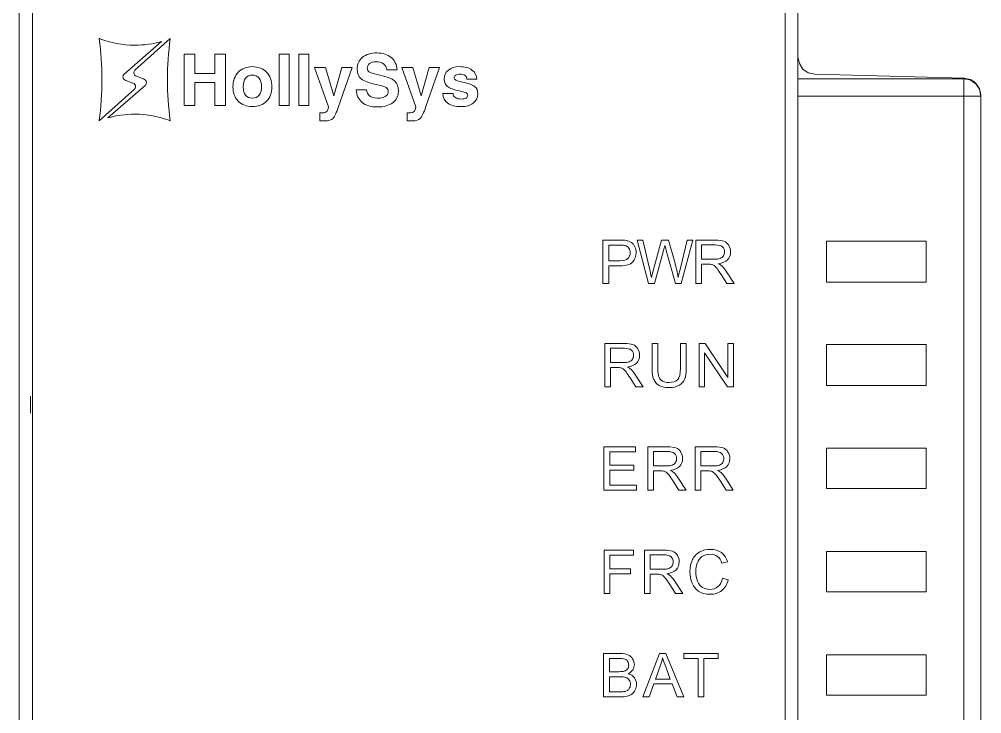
# Model space of a CAD drawing. Header units: millimetres. Extents: x 33157 to 59611, y -29750 to 1750.
# Drawn here: x 54110.95 to 54155.69, y 1630.91 to 1663.17 of the extents above; entities that cross this region are included whole.
import ezdxf

# ---------------------------------------------------------------- set-up
doc = ezdxf.new("R2010")
doc.units = ezdxf.units.MM
doc.layers.get('0').update_dxf_attribs({"lineweight": 18})

msp = doc.modelspace()

# ---------------------------------------------------------------- linework, layer by layer
at = {"lineweight": 9}
for p, q in [((54110.949, 1664.612), (54110.949, 1500.215)), ((54111.565, 1664.612), (54111.565, 1600.248)), ((54146.547, 1664.612), (54146.547, 1600.248)), ((54147.146, 1664.612), (54147.146, 1537.449)), ((54154.855, 1660.401), (54154.855, 1539.196)), ((54155.654, 1659.635), (54155.654, 1659.602)), ((54155.654, 1659.602), (54155.654, 1539.679)), ((54111.475, 1645.661), (54111.475, 1644.863))]:
    msp.add_line(p, q, dxfattribs=at)
for points in [[(54148.474, 1650.958), (54153.107, 1650.958), (54153.107, 1652.862), (54148.474, 1652.862)], [(54148.474, 1646.148), (54153.107, 1646.148), (54153.107, 1648.051), (54148.474, 1648.051)], [(54148.474, 1641.362), (54153.107, 1641.362), (54153.107, 1643.24), (54148.474, 1643.24)], [(54148.474, 1636.562), (54153.107, 1636.562), (54153.107, 1638.44), (54148.474, 1638.44)], [(54148.474, 1631.762), (54153.107, 1631.762), (54153.107, 1633.64), (54148.474, 1633.64)]]:
    msp.add_lwpolyline(points, close=True, dxfattribs=at)
for points, knots in [([(54116.237, 1660.205), (54116.237, 1660.205), (54116.237, 1660.205), (54116.237, 1660.205), (54116.237, 1660.205), (54115.908, 1660.326), (54115.908, 1660.326), (54115.83, 1660.342), (54115.771, 1660.411), (54115.771, 1660.494), (54115.771, 1660.545), (54115.794, 1660.591), (54115.83, 1660.623), (54115.83, 1660.623), (54115.83, 1660.624), (54115.83, 1660.624), (54115.83, 1660.624), (54117.558, 1662.135), (54117.558, 1662.135), (54117.163, 1662.022), (54116.747, 1661.961), (54116.316, 1661.961), (54115.743, 1661.961), (54115.195, 1662.068), (54114.69, 1662.264), (54114.682, 1662.267), (54114.673, 1662.269), (54114.665, 1662.272), (54114.665, 1662.272), (54114.665, 1662.261), (54114.665, 1662.261), (54114.749, 1661.64), (54114.793, 1661.006), (54114.793, 1660.361), (54114.793, 1659.717), (54114.749, 1659.083), (54114.665, 1658.461), (54114.665, 1658.461), (54114.665, 1658.448), (54114.665, 1658.448), (54114.665, 1658.448), (54116.304, 1659.916), (54116.304, 1659.916), (54116.304, 1659.916), (54116.304, 1659.917), (54116.304, 1659.917), (54116.337, 1659.949), (54116.357, 1659.993), (54116.357, 1660.042), (54116.357, 1660.118), (54116.307, 1660.183), (54116.237, 1660.205)], [0, 0, 0, 0, 133163.345205, 133163.345205, 133163.345205, 266326.69041, 266326.69041, 266326.69041, 399490.035616, 399490.035616, 399490.035616, 532653.380821, 532653.380821, 532653.380821, 665816.726026, 665816.726026, 665816.726026, 798980.071231, 798980.071231, 798980.071231, 932143.416436, 932143.416436, 932143.416436, 1065306.761642, 1065306.761642, 1065306.761642, 1198470.106847, 1198470.106847, 1198470.106847, 1331633.452052, 1331633.452052, 1331633.452052, 1464796.797257, 1464796.797257, 1464796.797257, 1597960.142462, 1597960.142462, 1597960.142462, 1731123.487667, 1731123.487667, 1731123.487667, 1864286.832873, 1864286.832873, 1864286.832873, 1997450.178078, 1997450.178078, 1997450.178078, 2130613.523283, 2130613.523283, 2130613.523283, 2263776.868488, 2263776.868488, 2263776.868488, 2263776.868488]), ([(54116.395, 1660.516), (54116.395, 1660.516), (54116.395, 1660.516), (54116.395, 1660.516), (54116.395, 1660.516), (54116.725, 1660.396), (54116.725, 1660.396), (54116.803, 1660.379), (54116.861, 1660.31), (54116.861, 1660.227), (54116.861, 1660.176), (54116.838, 1660.13), (54116.802, 1660.098), (54116.802, 1660.098), (54116.802, 1660.097), (54116.802, 1660.097), (54116.802, 1660.097), (54115.074, 1658.586), (54115.074, 1658.586), (54115.469, 1658.699), (54115.885, 1658.76), (54116.316, 1658.76), (54116.89, 1658.76), (54117.438, 1658.653), (54117.942, 1658.457), (54117.951, 1658.454), (54117.959, 1658.452), (54117.967, 1658.449), (54117.967, 1658.449), (54117.967, 1658.46), (54117.967, 1658.46), (54117.884, 1659.081), (54117.84, 1659.715), (54117.84, 1660.36), (54117.84, 1661.004), (54117.884, 1661.638), (54117.967, 1662.26), (54117.967, 1662.26), (54117.967, 1662.273), (54117.967, 1662.273), (54117.967, 1662.273), (54116.328, 1660.805), (54116.328, 1660.805), (54116.328, 1660.805), (54116.328, 1660.804), (54116.328, 1660.804), (54116.296, 1660.772), (54116.275, 1660.728), (54116.275, 1660.679), (54116.275, 1660.603), (54116.326, 1660.539), (54116.395, 1660.516)], [0, 0, 0, 0, 133168.466489, 133168.466489, 133168.466489, 266336.932978, 266336.932978, 266336.932978, 399505.399467, 399505.399467, 399505.399467, 532673.865956, 532673.865956, 532673.865956, 665842.332445, 665842.332445, 665842.332445, 799010.798934, 799010.798934, 799010.798934, 932179.265423, 932179.265423, 932179.265423, 1065347.731913, 1065347.731913, 1065347.731913, 1198516.198402, 1198516.198402, 1198516.198402, 1331684.664891, 1331684.664891, 1331684.664891, 1464853.13138, 1464853.13138, 1464853.13138, 1598021.597869, 1598021.597869, 1598021.597869, 1731190.064358, 1731190.064358, 1731190.064358, 1864358.530847, 1864358.530847, 1864358.530847, 1997526.997336, 1997526.997336, 1997526.997336, 2130695.463825, 2130695.463825, 2130695.463825, 2263863.930314, 2263863.930314, 2263863.930314, 2263863.930314]), ([(54118.611, 1661.538), (54118.611, 1661.538), (54118.859, 1661.538), (54118.859, 1661.538), (54118.859, 1661.538), (54119.109, 1661.538), (54119.109, 1661.538), (54119.109, 1661.538), (54119.109, 1660.647), (54119.109, 1660.647), (54119.109, 1660.647), (54120.04, 1660.647), (54120.04, 1660.647), (54120.04, 1660.647), (54120.04, 1661.538), (54120.04, 1661.538), (54120.04, 1661.538), (54120.288, 1661.538), (54120.288, 1661.538), (54120.288, 1661.538), (54120.537, 1661.538), (54120.537, 1661.538), (54120.537, 1661.538), (54120.537, 1659.158), (54120.537, 1659.158), (54120.537, 1659.158), (54120.289, 1659.158), (54120.289, 1659.158), (54120.289, 1659.158), (54120.04, 1659.158), (54120.04, 1659.158), (54120.04, 1659.158), (54120.04, 1660.237), (54120.04, 1660.237), (54120.04, 1660.237), (54119.109, 1660.237), (54119.109, 1660.237), (54119.109, 1660.237), (54119.109, 1659.158), (54119.109, 1659.158), (54119.109, 1659.158), (54118.861, 1659.158), (54118.861, 1659.158), (54118.861, 1659.158), (54118.611, 1659.158), (54118.611, 1659.158), (54118.611, 1659.158), (54118.611, 1661.538), (54118.611, 1661.538)], [0, 0, 0, 0, 133403.348998, 133403.348998, 133403.348998, 266806.697996, 266806.697996, 266806.697996, 400210.046994, 400210.046994, 400210.046994, 533613.395992, 533613.395992, 533613.395992, 667016.74499, 667016.74499, 667016.74499, 800420.093987, 800420.093987, 800420.093987, 933823.442985, 933823.442985, 933823.442985, 1067226.791983, 1067226.791983, 1067226.791983, 1200630.140981, 1200630.140981, 1200630.140981, 1334033.489979, 1334033.489979, 1334033.489979, 1467436.838977, 1467436.838977, 1467436.838977, 1600840.187975, 1600840.187975, 1600840.187975, 1734243.536973, 1734243.536973, 1734243.536973, 1867646.885971, 1867646.885971, 1867646.885971, 2001050.234969, 2001050.234969, 2001050.234969, 2134453.583966, 2134453.583966, 2134453.583966, 2134453.583966]), ([(54123.026, 1661.538), (54123.026, 1661.538), (54123.258, 1661.538), (54123.258, 1661.538), (54123.258, 1661.538), (54123.491, 1661.538), (54123.491, 1661.538), (54123.491, 1661.538), (54123.491, 1659.158), (54123.491, 1659.158), (54123.491, 1659.158), (54123.259, 1659.158), (54123.259, 1659.158), (54123.259, 1659.158), (54123.026, 1659.158), (54123.026, 1659.158), (54123.026, 1659.158), (54123.026, 1661.538), (54123.026, 1661.538)], [0, 0, 0, 0, 141268.882616, 141268.882616, 141268.882616, 282537.765233, 282537.765233, 282537.765233, 423806.647849, 423806.647849, 423806.647849, 565075.530466, 565075.530466, 565075.530466, 706344.413082, 706344.413082, 706344.413082, 847613.295699, 847613.295699, 847613.295699, 847613.295699]), ([(54123.948, 1661.538), (54123.948, 1661.538), (54124.179, 1661.538), (54124.179, 1661.538), (54124.179, 1661.538), (54124.412, 1661.538), (54124.412, 1661.538), (54124.412, 1661.538), (54124.412, 1659.158), (54124.412, 1659.158), (54124.412, 1659.158), (54124.181, 1659.158), (54124.181, 1659.158), (54124.181, 1659.158), (54123.948, 1659.158), (54123.948, 1659.158), (54123.948, 1659.158), (54123.948, 1661.538), (54123.948, 1661.538)], [0, 0, 0, 0, 141271.324108, 141271.324108, 141271.324108, 282542.648217, 282542.648217, 282542.648217, 423813.972325, 423813.972325, 423813.972325, 565085.296433, 565085.296433, 565085.296433, 706356.620541, 706356.620541, 706356.620541, 847627.94465, 847627.94465, 847627.94465, 847627.94465]), ([(54128.03, 1660.823), (54128.022, 1660.936), (54127.972, 1661.026), (54127.881, 1661.093), (54127.791, 1661.16), (54127.673, 1661.193), (54127.527, 1661.193), (54127.401, 1661.193), (54127.302, 1661.165), (54127.231, 1661.109), (54127.16, 1661.054), (54127.124, 1660.976), (54127.124, 1660.877), (54127.124, 1660.806), (54127.161, 1660.751), (54127.236, 1660.712), (54127.309, 1660.673), (54127.465, 1660.627), (54127.704, 1660.574), (54128.05, 1660.497), (54128.282, 1660.407), (54128.399, 1660.306), (54128.515, 1660.205), (54128.574, 1660.044), (54128.574, 1659.821), (54128.574, 1659.598), (54128.486, 1659.421), (54128.31, 1659.289), (54128.134, 1659.158), (54127.896, 1659.093), (54127.596, 1659.093), (54127.294, 1659.093), (54127.059, 1659.162), (54126.89, 1659.302), (54126.72, 1659.441), (54126.629, 1659.639), (54126.617, 1659.896), (54126.617, 1659.896), (54127.096, 1659.896), (54127.096, 1659.896), (54127.102, 1659.77), (54127.148, 1659.673), (54127.234, 1659.605), (54127.321, 1659.537), (54127.441, 1659.503), (54127.596, 1659.503), (54127.754, 1659.503), (54127.878, 1659.528), (54127.967, 1659.58), (54128.057, 1659.631), (54128.101, 1659.702), (54128.101, 1659.792), (54128.101, 1659.882), (54128.069, 1659.948), (54128.005, 1659.99), (54127.942, 1660.032), (54127.808, 1660.076), (54127.603, 1660.121), (54127.225, 1660.205), (54126.973, 1660.297), (54126.845, 1660.395), (54126.719, 1660.492), (54126.656, 1660.644), (54126.656, 1660.85), (54126.656, 1661.081), (54126.739, 1661.264), (54126.907, 1661.4), (54127.074, 1661.535), (54127.3, 1661.603), (54127.586, 1661.603), (54127.852, 1661.603), (54128.069, 1661.533), (54128.237, 1661.392), (54128.404, 1661.251), (54128.497, 1661.062), (54128.516, 1660.823), (54128.516, 1660.823), (54128.03, 1660.823), (54128.03, 1660.823)], [0, 0, 0, 0, 131610.398598, 131610.398598, 131610.398598, 263220.797195, 263220.797195, 263220.797195, 394831.195793, 394831.195793, 394831.195793, 526441.59439, 526441.59439, 526441.59439, 658051.992988, 658051.992988, 658051.992988, 789662.391585, 789662.391585, 789662.391585, 921272.790183, 921272.790183, 921272.790183, 1052883.18878, 1052883.18878, 1052883.18878, 1184493.587378, 1184493.587378, 1184493.587378, 1316103.985975, 1316103.985975, 1316103.985975, 1447714.384573, 1447714.384573, 1447714.384573, 1579324.78317, 1579324.78317, 1579324.78317, 1710935.181768, 1710935.181768, 1710935.181768, 1842545.580365, 1842545.580365, 1842545.580365, 1974155.978963, 1974155.978963, 1974155.978963, 2105766.37756, 2105766.37756, 2105766.37756, 2237376.776158, 2237376.776158, 2237376.776158, 2368987.174755, 2368987.174755, 2368987.174755, 2500597.573353, 2500597.573353, 2500597.573353, 2632207.97195, 2632207.97195, 2632207.97195, 2763818.370548, 2763818.370548, 2763818.370548, 2895428.769145, 2895428.769145, 2895428.769145, 3027039.167743, 3027039.167743, 3027039.167743, 3158649.56634, 3158649.56634, 3158649.56634, 3290259.964938, 3290259.964938, 3290259.964938, 3421870.363535, 3421870.363535, 3421870.363535, 3421870.363535]), ([(54121.129, 1659.359), (54120.966, 1659.524), (54120.885, 1659.747), (54120.885, 1660.028), (54120.885, 1660.315), (54120.966, 1660.543), (54121.129, 1660.712), (54121.291, 1660.88), (54121.51, 1660.965), (54121.786, 1660.965), (54122.063, 1660.965), (54122.283, 1660.88), (54122.445, 1660.712), (54122.607, 1660.543), (54122.688, 1660.315), (54122.688, 1660.028), (54122.688, 1659.747), (54122.607, 1659.524), (54122.445, 1659.359), (54122.283, 1659.194), (54122.063, 1659.112), (54121.786, 1659.112), (54121.51, 1659.112), (54121.291, 1659.194), (54121.129, 1659.359)], [0, 0, 0, 0, 138122.99004, 138122.99004, 138122.99004, 276245.980079, 276245.980079, 276245.980079, 414368.970119, 414368.970119, 414368.970119, 552491.960158, 552491.960158, 552491.960158, 690614.950198, 690614.950198, 690614.950198, 828737.940237, 828737.940237, 828737.940237, 966860.930277, 966860.930277, 966860.930277, 1104983.920317, 1104983.920317, 1104983.920317, 1104983.920317]), ([(54125.797, 1659.12), (54125.695, 1658.823), (54125.608, 1658.637), (54125.536, 1658.561), (54125.463, 1658.486), (54125.334, 1658.448), (54125.148, 1658.448), (54125.148, 1658.448), (54124.926, 1658.453), (54124.926, 1658.453), (54124.926, 1658.453), (54124.926, 1658.825), (54124.926, 1658.825), (54124.937, 1658.821), (54124.967, 1658.819), (54125.016, 1658.819), (54125.14, 1658.819), (54125.221, 1658.844), (54125.259, 1658.895), (54125.282, 1658.927), (54125.306, 1658.994), (54125.33, 1659.095), (54125.33, 1659.095), (54124.673, 1660.919), (54124.673, 1660.919), (54124.673, 1660.919), (54124.928, 1660.919), (54124.928, 1660.919), (54124.928, 1660.919), (54125.186, 1660.919), (54125.186, 1660.919), (54125.186, 1660.919), (54125.569, 1659.612), (54125.569, 1659.612), (54125.569, 1659.612), (54125.57, 1659.612), (54125.57, 1659.612), (54125.57, 1659.612), (54125.943, 1660.919), (54125.943, 1660.919), (54125.943, 1660.919), (54126.186, 1660.919), (54126.186, 1660.919), (54126.186, 1660.919), (54126.429, 1660.919), (54126.429, 1660.919), (54126.429, 1660.919), (54125.797, 1659.12), (54125.797, 1659.12)], [0, 0, 0, 0, 133419.787831, 133419.787831, 133419.787831, 266839.575661, 266839.575661, 266839.575661, 400259.363492, 400259.363492, 400259.363492, 533679.151322, 533679.151322, 533679.151322, 667098.939153, 667098.939153, 667098.939153, 800518.726983, 800518.726983, 800518.726983, 933938.514814, 933938.514814, 933938.514814, 1067358.302644, 1067358.302644, 1067358.302644, 1200778.090475, 1200778.090475, 1200778.090475, 1334197.878305, 1334197.878305, 1334197.878305, 1467617.666136, 1467617.666136, 1467617.666136, 1601037.453966, 1601037.453966, 1601037.453966, 1734457.241797, 1734457.241797, 1734457.241797, 1867877.029628, 1867877.029628, 1867877.029628, 2001296.817458, 2001296.817458, 2001296.817458, 2134716.605289, 2134716.605289, 2134716.605289, 2134716.605289]), ([(54129.854, 1659.12), (54129.753, 1658.823), (54129.665, 1658.637), (54129.593, 1658.561), (54129.521, 1658.486), (54129.391, 1658.448), (54129.206, 1658.448), (54129.206, 1658.448), (54128.984, 1658.453), (54128.984, 1658.453), (54128.984, 1658.453), (54128.984, 1658.825), (54128.984, 1658.825), (54128.994, 1658.821), (54129.024, 1658.819), (54129.073, 1658.819), (54129.197, 1658.819), (54129.278, 1658.844), (54129.316, 1658.895), (54129.339, 1658.927), (54129.363, 1658.994), (54129.387, 1659.095), (54129.387, 1659.095), (54128.73, 1660.919), (54128.73, 1660.919), (54128.73, 1660.919), (54128.986, 1660.919), (54128.986, 1660.919), (54128.986, 1660.919), (54129.243, 1660.919), (54129.243, 1660.919), (54129.243, 1660.919), (54129.626, 1659.612), (54129.626, 1659.612), (54129.626, 1659.612), (54129.627, 1659.612), (54129.627, 1659.612), (54129.627, 1659.612), (54130, 1660.919), (54130, 1660.919), (54130, 1660.919), (54130.243, 1660.919), (54130.243, 1660.919), (54130.243, 1660.919), (54130.486, 1660.919), (54130.486, 1660.919), (54130.486, 1660.919), (54129.854, 1659.12), (54129.854, 1659.12)], [0, 0, 0, 0, 133429.937921, 133429.937921, 133429.937921, 266859.875842, 266859.875842, 266859.875842, 400289.813763, 400289.813763, 400289.813763, 533719.751684, 533719.751684, 533719.751684, 667149.689605, 667149.689605, 667149.689605, 800579.627526, 800579.627526, 800579.627526, 934009.565448, 934009.565448, 934009.565448, 1067439.503369, 1067439.503369, 1067439.503369, 1200869.44129, 1200869.44129, 1200869.44129, 1334299.379211, 1334299.379211, 1334299.379211, 1467729.317132, 1467729.317132, 1467729.317132, 1601159.255053, 1601159.255053, 1601159.255053, 1734589.192974, 1734589.192974, 1734589.192974, 1868019.130895, 1868019.130895, 1868019.130895, 2001449.068816, 2001449.068816, 2001449.068816, 2134879.006737, 2134879.006737, 2134879.006737, 2134879.006737]), ([(54131.755, 1660.39), (54131.755, 1660.458), (54131.727, 1660.513), (54131.671, 1660.554), (54131.615, 1660.595), (54131.541, 1660.616), (54131.448, 1660.616), (54131.358, 1660.616), (54131.288, 1660.6), (54131.238, 1660.569), (54131.187, 1660.539), (54131.162, 1660.496), (54131.162, 1660.441), (54131.162, 1660.402), (54131.191, 1660.368), (54131.248, 1660.34), (54131.304, 1660.313), (54131.404, 1660.283), (54131.548, 1660.251), (54131.833, 1660.187), (54132.024, 1660.118), (54132.12, 1660.042), (54132.217, 1659.967), (54132.265, 1659.848), (54132.265, 1659.686), (54132.265, 1659.514), (54132.195, 1659.375), (54132.055, 1659.269), (54131.915, 1659.164), (54131.731, 1659.112), (54131.502, 1659.112), (54131.23, 1659.112), (54131.021, 1659.163), (54130.875, 1659.267), (54130.729, 1659.371), (54130.651, 1659.522), (54130.641, 1659.72), (54130.641, 1659.72), (54131.114, 1659.72), (54131.114, 1659.72), (54131.117, 1659.639), (54131.153, 1659.576), (54131.222, 1659.53), (54131.29, 1659.484), (54131.383, 1659.461), (54131.501, 1659.461), (54131.594, 1659.461), (54131.667, 1659.477), (54131.719, 1659.509), (54131.772, 1659.541), (54131.798, 1659.585), (54131.798, 1659.642), (54131.798, 1659.682), (54131.773, 1659.716), (54131.722, 1659.744), (54131.671, 1659.771), (54131.582, 1659.799), (54131.455, 1659.827), (54131.157, 1659.894), (54130.957, 1659.965), (54130.857, 1660.039), (54130.757, 1660.112), (54130.707, 1660.226), (54130.707, 1660.381), (54130.707, 1660.555), (54130.772, 1660.697), (54130.902, 1660.804), (54131.032, 1660.911), (54131.203, 1660.965), (54131.416, 1660.965), (54131.655, 1660.965), (54131.849, 1660.912), (54131.995, 1660.807), (54132.142, 1660.702), (54132.216, 1660.562), (54132.216, 1660.39), (54132.216, 1660.39), (54132.216, 1660.39), (54132.216, 1660.39), (54132.216, 1660.39), (54131.755, 1660.39), (54131.755, 1660.39)], [0, 0, 0, 0, 131544.29565, 131544.29565, 131544.29565, 263088.591301, 263088.591301, 263088.591301, 394632.886951, 394632.886951, 394632.886951, 526177.182601, 526177.182601, 526177.182601, 657721.478252, 657721.478252, 657721.478252, 789265.773902, 789265.773902, 789265.773902, 920810.069552, 920810.069552, 920810.069552, 1052354.365203, 1052354.365203, 1052354.365203, 1183898.660853, 1183898.660853, 1183898.660853, 1315442.956504, 1315442.956504, 1315442.956504, 1446987.252154, 1446987.252154, 1446987.252154, 1578531.547804, 1578531.547804, 1578531.547804, 1710075.843455, 1710075.843455, 1710075.843455, 1841620.139105, 1841620.139105, 1841620.139105, 1973164.434755, 1973164.434755, 1973164.434755, 2104708.730406, 2104708.730406, 2104708.730406, 2236253.026056, 2236253.026056, 2236253.026056, 2367797.321706, 2367797.321706, 2367797.321706, 2499341.617357, 2499341.617357, 2499341.617357, 2630885.913007, 2630885.913007, 2630885.913007, 2762430.208657, 2762430.208657, 2762430.208657, 2893974.504308, 2893974.504308, 2893974.504308, 3025518.799958, 3025518.799958, 3025518.799958, 3157063.095609, 3157063.095609, 3157063.095609, 3288607.391259, 3288607.391259, 3288607.391259, 3420151.686909, 3420151.686909, 3420151.686909, 3551695.98256, 3551695.98256, 3551695.98256, 3551695.98256]), ([(54122.102, 1659.637), (54122.175, 1659.727), (54122.211, 1659.859), (54122.211, 1660.033), (54122.211, 1660.211), (54122.175, 1660.346), (54122.102, 1660.438), (54122.03, 1660.53), (54121.924, 1660.576), (54121.786, 1660.576), (54121.647, 1660.576), (54121.542, 1660.53), (54121.47, 1660.438), (54121.398, 1660.346), (54121.362, 1660.211), (54121.362, 1660.033), (54121.362, 1659.859), (54121.398, 1659.727), (54121.47, 1659.637), (54121.542, 1659.546), (54121.647, 1659.501), (54121.786, 1659.501), (54121.924, 1659.501), (54122.03, 1659.546), (54122.102, 1659.637)], [0, 0, 0, 0, 138124.221567, 138124.221567, 138124.221567, 276248.443134, 276248.443134, 276248.443134, 414372.664701, 414372.664701, 414372.664701, 552496.886268, 552496.886268, 552496.886268, 690621.107835, 690621.107835, 690621.107835, 828745.329402, 828745.329402, 828745.329402, 966869.550969, 966869.550969, 966869.550969, 1104993.772536, 1104993.772536, 1104993.772536, 1104993.772536]), ([(54138.085, 1650.889), (54138.085, 1650.889), (54138.085, 1652.909), (54138.085, 1652.909), (54138.085, 1652.909), (54138.848, 1652.909), (54138.848, 1652.909), (54138.982, 1652.909), (54139.085, 1652.903), (54139.156, 1652.89), (54139.255, 1652.874), (54139.338, 1652.842), (54139.405, 1652.796), (54139.473, 1652.749), (54139.527, 1652.685), (54139.568, 1652.601), (54139.609, 1652.518), (54139.629, 1652.426), (54139.629, 1652.326), (54139.629, 1652.155), (54139.574, 1652.01), (54139.465, 1651.891), (54139.356, 1651.772), (54139.158, 1651.713), (54138.872, 1651.713), (54138.872, 1651.713), (54138.353, 1651.713), (54138.353, 1651.713), (54138.353, 1651.713), (54138.353, 1650.889), (54138.353, 1650.889), (54138.353, 1650.889), (54138.085, 1650.889), (54138.085, 1650.889)], [0, 0, 0, 0, 135678.810009, 135678.810009, 135678.810009, 271357.620018, 271357.620018, 271357.620018, 407036.430028, 407036.430028, 407036.430028, 542715.240037, 542715.240037, 542715.240037, 678394.050046, 678394.050046, 678394.050046, 814072.860055, 814072.860055, 814072.860055, 949751.670064, 949751.670064, 949751.670064, 1085430.480073, 1085430.480073, 1085430.480073, 1221109.290083, 1221109.290083, 1221109.290083, 1356788.100092, 1356788.100092, 1356788.100092, 1492466.910101, 1492466.910101, 1492466.910101, 1492466.910101]), ([(54140.199, 1650.889), (54140.199, 1650.889), (54139.667, 1652.909), (54139.667, 1652.909), (54139.667, 1652.909), (54139.944, 1652.909), (54139.944, 1652.909), (54139.944, 1652.909), (54140.247, 1651.584), (54140.247, 1651.584), (54140.28, 1651.446), (54140.309, 1651.308), (54140.334, 1651.171), (54140.387, 1651.387), (54140.418, 1651.511), (54140.427, 1651.544), (54140.427, 1651.544), (54140.809, 1652.909), (54140.809, 1652.909), (54140.809, 1652.909), (54141.131, 1652.909), (54141.131, 1652.909), (54141.131, 1652.909), (54141.421, 1651.886), (54141.421, 1651.886), (54141.492, 1651.632), (54141.545, 1651.394), (54141.579, 1651.171), (54141.605, 1651.299), (54141.64, 1651.445), (54141.682, 1651.61), (54141.682, 1651.61), (54141.997, 1652.909), (54141.997, 1652.909), (54141.997, 1652.909), (54142.266, 1652.909), (54142.266, 1652.909), (54142.266, 1652.909), (54141.713, 1650.889), (54141.713, 1650.889), (54141.713, 1650.889), (54141.452, 1650.889), (54141.452, 1650.889), (54141.452, 1650.889), (54141.029, 1652.428), (54141.029, 1652.428), (54140.993, 1652.557), (54140.971, 1652.636), (54140.963, 1652.665), (54140.94, 1652.573), (54140.92, 1652.494), (54140.902, 1652.429), (54140.902, 1652.429), (54140.478, 1650.889), (54140.478, 1650.889), (54140.478, 1650.889), (54140.199, 1650.889), (54140.199, 1650.889)], [0, 0, 0, 0, 132761.599005, 132761.599005, 132761.599005, 265523.19801, 265523.19801, 265523.19801, 398284.797015, 398284.797015, 398284.797015, 531046.39602, 531046.39602, 531046.39602, 663807.995025, 663807.995025, 663807.995025, 796569.59403, 796569.59403, 796569.59403, 929331.193035, 929331.193035, 929331.193035, 1062092.79204, 1062092.79204, 1062092.79204, 1194854.391045, 1194854.391045, 1194854.391045, 1327615.99005, 1327615.99005, 1327615.99005, 1460377.589056, 1460377.589056, 1460377.589056, 1593139.188061, 1593139.188061, 1593139.188061, 1725900.787066, 1725900.787066, 1725900.787066, 1858662.386071, 1858662.386071, 1858662.386071, 1991423.985076, 1991423.985076, 1991423.985076, 2124185.584081, 2124185.584081, 2124185.584081, 2256947.183086, 2256947.183086, 2256947.183086, 2389708.782091, 2389708.782091, 2389708.782091, 2522470.381096, 2522470.381096, 2522470.381096, 2522470.381096]), ([(54142.402, 1650.889), (54142.402, 1650.889), (54142.402, 1652.909), (54142.402, 1652.909), (54142.402, 1652.909), (54143.297, 1652.909), (54143.297, 1652.909), (54143.477, 1652.909), (54143.614, 1652.891), (54143.708, 1652.855), (54143.802, 1652.819), (54143.876, 1652.755), (54143.932, 1652.663), (54143.988, 1652.571), (54144.016, 1652.47), (54144.016, 1652.359), (54144.016, 1652.215), (54143.969, 1652.094), (54143.877, 1651.996), (54143.784, 1651.898), (54143.641, 1651.835), (54143.447, 1651.809), (54143.518, 1651.775), (54143.572, 1651.741), (54143.609, 1651.708), (54143.687, 1651.637), (54143.761, 1651.547), (54143.83, 1651.439), (54143.83, 1651.439), (54144.179, 1650.889), (54144.179, 1650.889), (54144.179, 1650.889), (54143.845, 1650.889), (54143.845, 1650.889), (54143.845, 1650.889), (54143.578, 1651.309), (54143.578, 1651.309), (54143.5, 1651.431), (54143.436, 1651.524), (54143.386, 1651.588), (54143.335, 1651.653), (54143.29, 1651.697), (54143.25, 1651.723), (54143.21, 1651.748), (54143.169, 1651.766), (54143.128, 1651.777), (54143.098, 1651.783), (54143.048, 1651.786), (54142.979, 1651.786), (54142.979, 1651.786), (54142.67, 1651.786), (54142.67, 1651.786), (54142.67, 1651.786), (54142.67, 1650.889), (54142.67, 1650.889), (54142.67, 1650.889), (54142.402, 1650.889), (54142.402, 1650.889)], [0, 0, 0, 0, 132770.624165, 132770.624165, 132770.624165, 265541.24833, 265541.24833, 265541.24833, 398311.872494, 398311.872494, 398311.872494, 531082.496659, 531082.496659, 531082.496659, 663853.120824, 663853.120824, 663853.120824, 796623.744989, 796623.744989, 796623.744989, 929394.369154, 929394.369154, 929394.369154, 1062164.993318, 1062164.993318, 1062164.993318, 1194935.617483, 1194935.617483, 1194935.617483, 1327706.241648, 1327706.241648, 1327706.241648, 1460476.865813, 1460476.865813, 1460476.865813, 1593247.489977, 1593247.489977, 1593247.489977, 1726018.114142, 1726018.114142, 1726018.114142, 1858788.738307, 1858788.738307, 1858788.738307, 1991559.362472, 1991559.362472, 1991559.362472, 2124329.986637, 2124329.986637, 2124329.986637, 2257100.610801, 2257100.610801, 2257100.610801, 2389871.234966, 2389871.234966, 2389871.234966, 2522641.859131, 2522641.859131, 2522641.859131, 2522641.859131]), ([(54138.353, 1651.95), (54138.353, 1651.95), (54138.875, 1651.95), (54138.875, 1651.95), (54139.048, 1651.95), (54139.171, 1651.982), (54139.244, 1652.046), (54139.316, 1652.111), (54139.352, 1652.201), (54139.352, 1652.318), (54139.352, 1652.402), (54139.331, 1652.475), (54139.288, 1652.535), (54139.246, 1652.595), (54139.189, 1652.635), (54139.119, 1652.654), (54139.074, 1652.666), (54138.991, 1652.672), (54138.87, 1652.672), (54138.87, 1652.672), (54138.353, 1652.672), (54138.353, 1652.672), (54138.353, 1652.672), (54138.353, 1651.95), (54138.353, 1651.95)], [0, 0, 0, 0, 138178.908629, 138178.908629, 138178.908629, 276357.817258, 276357.817258, 276357.817258, 414536.725887, 414536.725887, 414536.725887, 552715.634515, 552715.634515, 552715.634515, 690894.543144, 690894.543144, 690894.543144, 829073.451773, 829073.451773, 829073.451773, 967252.360402, 967252.360402, 967252.360402, 1105431.269031, 1105431.269031, 1105431.269031, 1105431.269031]), ([(54142.67, 1652.018), (54142.67, 1652.018), (54143.244, 1652.018), (54143.244, 1652.018), (54143.366, 1652.018), (54143.461, 1652.03), (54143.53, 1652.056), (54143.598, 1652.081), (54143.651, 1652.121), (54143.686, 1652.177), (54143.722, 1652.232), (54143.739, 1652.293), (54143.739, 1652.358), (54143.739, 1652.454), (54143.705, 1652.533), (54143.636, 1652.594), (54143.567, 1652.656), (54143.458, 1652.686), (54143.309, 1652.686), (54143.309, 1652.686), (54142.67, 1652.686), (54142.67, 1652.686), (54142.67, 1652.686), (54142.67, 1652.018), (54142.67, 1652.018)], [0, 0, 0, 0, 138190.41791, 138190.41791, 138190.41791, 276380.83582, 276380.83582, 276380.83582, 414571.25373, 414571.25373, 414571.25373, 552761.67164, 552761.67164, 552761.67164, 690952.08955, 690952.08955, 690952.08955, 829142.50746, 829142.50746, 829142.50746, 967332.92537, 967332.92537, 967332.92537, 1105523.34328, 1105523.34328, 1105523.34328, 1105523.34328]), ([(54138.172, 1646.089), (54138.172, 1646.089), (54138.172, 1648.109), (54138.172, 1648.109), (54138.172, 1648.109), (54139.067, 1648.109), (54139.067, 1648.109), (54139.247, 1648.109), (54139.384, 1648.091), (54139.478, 1648.055), (54139.572, 1648.019), (54139.646, 1647.955), (54139.702, 1647.863), (54139.758, 1647.771), (54139.786, 1647.67), (54139.786, 1647.559), (54139.786, 1647.415), (54139.739, 1647.294), (54139.647, 1647.196), (54139.554, 1647.098), (54139.411, 1647.035), (54139.217, 1647.009), (54139.288, 1646.975), (54139.342, 1646.941), (54139.379, 1646.908), (54139.457, 1646.837), (54139.531, 1646.747), (54139.6, 1646.639), (54139.6, 1646.639), (54139.949, 1646.089), (54139.949, 1646.089), (54139.949, 1646.089), (54139.615, 1646.089), (54139.615, 1646.089), (54139.615, 1646.089), (54139.348, 1646.509), (54139.348, 1646.509), (54139.27, 1646.631), (54139.206, 1646.724), (54139.156, 1646.788), (54139.105, 1646.853), (54139.06, 1646.897), (54139.02, 1646.923), (54138.98, 1646.948), (54138.939, 1646.966), (54138.898, 1646.977), (54138.868, 1646.983), (54138.818, 1646.986), (54138.749, 1646.986), (54138.749, 1646.986), (54138.44, 1646.986), (54138.44, 1646.986), (54138.44, 1646.986), (54138.44, 1646.089), (54138.44, 1646.089), (54138.44, 1646.089), (54138.172, 1646.089), (54138.172, 1646.089)], [0, 0, 0, 0, 132765.686474, 132765.686474, 132765.686474, 265531.372948, 265531.372948, 265531.372948, 398297.059422, 398297.059422, 398297.059422, 531062.745895, 531062.745895, 531062.745895, 663828.432369, 663828.432369, 663828.432369, 796594.118843, 796594.118843, 796594.118843, 929359.805317, 929359.805317, 929359.805317, 1062125.491791, 1062125.491791, 1062125.491791, 1194891.178265, 1194891.178265, 1194891.178265, 1327656.864739, 1327656.864739, 1327656.864739, 1460422.551212, 1460422.551212, 1460422.551212, 1593188.237686, 1593188.237686, 1593188.237686, 1725953.92416, 1725953.92416, 1725953.92416, 1858719.610634, 1858719.610634, 1858719.610634, 1991485.297108, 1991485.297108, 1991485.297108, 2124250.983582, 2124250.983582, 2124250.983582, 2257016.670055, 2257016.670055, 2257016.670055, 2389782.356529, 2389782.356529, 2389782.356529, 2522548.043003, 2522548.043003, 2522548.043003, 2522548.043003]), ([(54141.685, 1648.109), (54141.685, 1648.109), (54141.953, 1648.109), (54141.953, 1648.109), (54141.953, 1648.109), (54141.953, 1646.942), (54141.953, 1646.942), (54141.953, 1646.739), (54141.93, 1646.578), (54141.884, 1646.458), (54141.838, 1646.339), (54141.755, 1646.242), (54141.636, 1646.167), (54141.516, 1646.092), (54141.359, 1646.055), (54141.164, 1646.055), (54140.976, 1646.055), (54140.821, 1646.087), (54140.701, 1646.153), (54140.581, 1646.218), (54140.495, 1646.312), (54140.444, 1646.436), (54140.392, 1646.559), (54140.367, 1646.728), (54140.367, 1646.942), (54140.367, 1646.942), (54140.367, 1648.109), (54140.367, 1648.109), (54140.367, 1648.109), (54140.635, 1648.109), (54140.635, 1648.109), (54140.635, 1648.109), (54140.635, 1646.943), (54140.635, 1646.943), (54140.635, 1646.767), (54140.651, 1646.638), (54140.684, 1646.555), (54140.716, 1646.472), (54140.772, 1646.407), (54140.851, 1646.362), (54140.93, 1646.317), (54141.027, 1646.295), (54141.141, 1646.295), (54141.337, 1646.295), (54141.477, 1646.339), (54141.56, 1646.428), (54141.643, 1646.518), (54141.685, 1646.689), (54141.685, 1646.943), (54141.685, 1646.943), (54141.685, 1648.109), (54141.685, 1648.109)], [0, 0, 0, 0, 133243.460899, 133243.460899, 133243.460899, 266486.921799, 266486.921799, 266486.921799, 399730.382698, 399730.382698, 399730.382698, 532973.843597, 532973.843597, 532973.843597, 666217.304496, 666217.304496, 666217.304496, 799460.765396, 799460.765396, 799460.765396, 932704.226295, 932704.226295, 932704.226295, 1065947.687194, 1065947.687194, 1065947.687194, 1199191.148094, 1199191.148094, 1199191.148094, 1332434.608993, 1332434.608993, 1332434.608993, 1465678.069892, 1465678.069892, 1465678.069892, 1598921.530791, 1598921.530791, 1598921.530791, 1732164.991691, 1732164.991691, 1732164.991691, 1865408.45259, 1865408.45259, 1865408.45259, 1998651.913489, 1998651.913489, 1998651.913489, 2131895.374389, 2131895.374389, 2131895.374389, 2265138.835288, 2265138.835288, 2265138.835288, 2265138.835288]), ([(54142.553, 1646.089), (54142.553, 1646.089), (54142.553, 1648.109), (54142.553, 1648.109), (54142.553, 1648.109), (54142.828, 1648.109), (54142.828, 1648.109), (54142.828, 1648.109), (54143.888, 1646.523), (54143.888, 1646.523), (54143.888, 1646.523), (54143.888, 1648.109), (54143.888, 1648.109), (54143.888, 1648.109), (54144.145, 1648.109), (54144.145, 1648.109), (54144.145, 1648.109), (54144.145, 1646.089), (54144.145, 1646.089), (54144.145, 1646.089), (54143.87, 1646.089), (54143.87, 1646.089), (54143.87, 1646.089), (54142.81, 1647.675), (54142.81, 1647.675), (54142.81, 1647.675), (54142.81, 1646.089), (54142.81, 1646.089), (54142.81, 1646.089), (54142.553, 1646.089), (54142.553, 1646.089)], [0, 0, 0, 0, 136305.941657, 136305.941657, 136305.941657, 272611.883313, 272611.883313, 272611.883313, 408917.82497, 408917.82497, 408917.82497, 545223.766627, 545223.766627, 545223.766627, 681529.708284, 681529.708284, 681529.708284, 817835.64994, 817835.64994, 817835.64994, 954141.591597, 954141.591597, 954141.591597, 1090447.533254, 1090447.533254, 1090447.533254, 1226753.474911, 1226753.474911, 1226753.474911, 1363059.416567, 1363059.416567, 1363059.416567, 1363059.416567]), ([(54138.44, 1647.218), (54138.44, 1647.218), (54139.014, 1647.218), (54139.014, 1647.218), (54139.136, 1647.218), (54139.231, 1647.23), (54139.3, 1647.256), (54139.368, 1647.281), (54139.421, 1647.321), (54139.456, 1647.377), (54139.492, 1647.432), (54139.509, 1647.493), (54139.509, 1647.558), (54139.509, 1647.654), (54139.475, 1647.733), (54139.406, 1647.794), (54139.337, 1647.856), (54139.228, 1647.886), (54139.079, 1647.886), (54139.079, 1647.886), (54138.44, 1647.886), (54138.44, 1647.886), (54138.44, 1647.886), (54138.44, 1647.218), (54138.44, 1647.218)], [0, 0, 0, 0, 138185.404817, 138185.404817, 138185.404817, 276370.809633, 276370.809633, 276370.809633, 414556.21445, 414556.21445, 414556.21445, 552741.619267, 552741.619267, 552741.619267, 690927.024083, 690927.024083, 690927.024083, 829112.4289, 829112.4289, 829112.4289, 967297.833717, 967297.833717, 967297.833717, 1105483.238533, 1105483.238533, 1105483.238533, 1105483.238533]), ([(54140.171, 1641.289), (54140.171, 1641.289), (54140.171, 1643.309), (54140.171, 1643.309), (54140.171, 1643.309), (54141.066, 1643.309), (54141.066, 1643.309), (54141.247, 1643.309), (54141.384, 1643.291), (54141.477, 1643.255), (54141.571, 1643.219), (54141.646, 1643.155), (54141.701, 1643.063), (54141.757, 1642.971), (54141.785, 1642.87), (54141.785, 1642.759), (54141.785, 1642.615), (54141.739, 1642.494), (54141.646, 1642.396), (54141.553, 1642.298), (54141.41, 1642.235), (54141.217, 1642.209), (54141.288, 1642.175), (54141.341, 1642.141), (54141.378, 1642.108), (54141.456, 1642.037), (54141.53, 1641.947), (54141.599, 1641.839), (54141.599, 1641.839), (54141.948, 1641.289), (54141.948, 1641.289), (54141.948, 1641.289), (54141.614, 1641.289), (54141.614, 1641.289), (54141.614, 1641.289), (54141.347, 1641.709), (54141.347, 1641.709), (54141.27, 1641.831), (54141.205, 1641.924), (54141.155, 1641.988), (54141.104, 1642.053), (54141.059, 1642.097), (54141.019, 1642.123), (54140.979, 1642.148), (54140.939, 1642.166), (54140.897, 1642.177), (54140.867, 1642.183), (54140.818, 1642.186), (54140.749, 1642.186), (54140.749, 1642.186), (54140.439, 1642.186), (54140.439, 1642.186), (54140.439, 1642.186), (54140.439, 1641.289), (54140.439, 1641.289), (54140.439, 1641.289), (54140.171, 1641.289), (54140.171, 1641.289)], [0, 0, 0, 0, 132776.246647, 132776.246647, 132776.246647, 265552.493295, 265552.493295, 265552.493295, 398328.739942, 398328.739942, 398328.739942, 531104.986589, 531104.986589, 531104.986589, 663881.233236, 663881.233236, 663881.233236, 796657.479884, 796657.479884, 796657.479884, 929433.726531, 929433.726531, 929433.726531, 1062209.973178, 1062209.973178, 1062209.973178, 1194986.219826, 1194986.219826, 1194986.219826, 1327762.466473, 1327762.466473, 1327762.466473, 1460538.71312, 1460538.71312, 1460538.71312, 1593314.959767, 1593314.959767, 1593314.959767, 1726091.206415, 1726091.206415, 1726091.206415, 1858867.453062, 1858867.453062, 1858867.453062, 1991643.699709, 1991643.699709, 1991643.699709, 2124419.946357, 2124419.946357, 2124419.946357, 2257196.193004, 2257196.193004, 2257196.193004, 2389972.439651, 2389972.439651, 2389972.439651, 2522748.686299, 2522748.686299, 2522748.686299, 2522748.686299]), ([(54142.366, 1641.289), (54142.366, 1641.289), (54142.366, 1643.309), (54142.366, 1643.309), (54142.366, 1643.309), (54143.261, 1643.309), (54143.261, 1643.309), (54143.442, 1643.309), (54143.578, 1643.291), (54143.672, 1643.255), (54143.766, 1643.219), (54143.84, 1643.155), (54143.896, 1643.063), (54143.952, 1642.971), (54143.98, 1642.87), (54143.98, 1642.759), (54143.98, 1642.615), (54143.934, 1642.494), (54143.841, 1642.396), (54143.748, 1642.298), (54143.605, 1642.235), (54143.411, 1642.209), (54143.482, 1642.175), (54143.536, 1642.141), (54143.573, 1642.108), (54143.651, 1642.037), (54143.725, 1641.947), (54143.794, 1641.839), (54143.794, 1641.839), (54144.143, 1641.289), (54144.143, 1641.289), (54144.143, 1641.289), (54143.809, 1641.289), (54143.809, 1641.289), (54143.809, 1641.289), (54143.542, 1641.709), (54143.542, 1641.709), (54143.465, 1641.831), (54143.4, 1641.924), (54143.35, 1641.988), (54143.299, 1642.053), (54143.254, 1642.097), (54143.214, 1642.123), (54143.174, 1642.148), (54143.133, 1642.166), (54143.092, 1642.177), (54143.062, 1642.183), (54143.013, 1642.186), (54142.943, 1642.186), (54142.943, 1642.186), (54142.634, 1642.186), (54142.634, 1642.186), (54142.634, 1642.186), (54142.634, 1641.289), (54142.634, 1641.289), (54142.634, 1641.289), (54142.366, 1641.289), (54142.366, 1641.289)], [0, 0, 0, 0, 132781.707164, 132781.707164, 132781.707164, 265563.414328, 265563.414328, 265563.414328, 398345.121492, 398345.121492, 398345.121492, 531126.828656, 531126.828656, 531126.828656, 663908.53582, 663908.53582, 663908.53582, 796690.242985, 796690.242985, 796690.242985, 929471.950149, 929471.950149, 929471.950149, 1062253.657313, 1062253.657313, 1062253.657313, 1195035.364477, 1195035.364477, 1195035.364477, 1327817.071641, 1327817.071641, 1327817.071641, 1460598.778805, 1460598.778805, 1460598.778805, 1593380.485969, 1593380.485969, 1593380.485969, 1726162.193133, 1726162.193133, 1726162.193133, 1858943.900297, 1858943.900297, 1858943.900297, 1991725.607461, 1991725.607461, 1991725.607461, 2124507.314626, 2124507.314626, 2124507.314626, 2257289.02179, 2257289.02179, 2257289.02179, 2390070.728954, 2390070.728954, 2390070.728954, 2522852.436118, 2522852.436118, 2522852.436118, 2522852.436118]), ([(54138.132, 1641.289), (54138.132, 1641.289), (54138.132, 1643.309), (54138.132, 1643.309), (54138.132, 1643.309), (54139.591, 1643.309), (54139.591, 1643.309), (54139.591, 1643.309), (54139.591, 1643.072), (54139.591, 1643.072), (54139.591, 1643.072), (54138.4, 1643.072), (54138.4, 1643.072), (54138.4, 1643.072), (54138.4, 1642.451), (54138.4, 1642.451), (54138.4, 1642.451), (54139.515, 1642.451), (54139.515, 1642.451), (54139.515, 1642.451), (54139.515, 1642.214), (54139.515, 1642.214), (54139.515, 1642.214), (54138.4, 1642.214), (54138.4, 1642.214), (54138.4, 1642.214), (54138.4, 1641.526), (54138.4, 1641.526), (54138.4, 1641.526), (54139.639, 1641.526), (54139.639, 1641.526), (54139.639, 1641.526), (54139.639, 1641.289), (54139.639, 1641.289), (54139.639, 1641.289), (54138.132, 1641.289), (54138.132, 1641.289)], [0, 0, 0, 0, 135042.53792, 135042.53792, 135042.53792, 270085.07584, 270085.07584, 270085.07584, 405127.61376, 405127.61376, 405127.61376, 540170.15168, 540170.15168, 540170.15168, 675212.6896, 675212.6896, 675212.6896, 810255.227519, 810255.227519, 810255.227519, 945297.765439, 945297.765439, 945297.765439, 1080340.303359, 1080340.303359, 1080340.303359, 1215382.841279, 1215382.841279, 1215382.841279, 1350425.379199, 1350425.379199, 1350425.379199, 1485467.917119, 1485467.917119, 1485467.917119, 1620510.455039, 1620510.455039, 1620510.455039, 1620510.455039]), ([(54140.439, 1642.418), (54140.439, 1642.418), (54141.013, 1642.418), (54141.013, 1642.418), (54141.135, 1642.418), (54141.23, 1642.43), (54141.299, 1642.456), (54141.368, 1642.481), (54141.42, 1642.521), (54141.455, 1642.577), (54141.491, 1642.632), (54141.509, 1642.693), (54141.509, 1642.758), (54141.509, 1642.854), (54141.474, 1642.933), (54141.405, 1642.994), (54141.336, 1643.056), (54141.227, 1643.086), (54141.078, 1643.086), (54141.078, 1643.086), (54140.439, 1643.086), (54140.439, 1643.086), (54140.439, 1643.086), (54140.439, 1642.418), (54140.439, 1642.418)], [0, 0, 0, 0, 138196.526859, 138196.526859, 138196.526859, 276393.053718, 276393.053718, 276393.053718, 414589.580577, 414589.580577, 414589.580577, 552786.107436, 552786.107436, 552786.107436, 690982.634295, 690982.634295, 690982.634295, 829179.161155, 829179.161155, 829179.161155, 967375.688014, 967375.688014, 967375.688014, 1105572.214873, 1105572.214873, 1105572.214873, 1105572.214873]), ([(54142.634, 1642.418), (54142.634, 1642.418), (54143.208, 1642.418), (54143.208, 1642.418), (54143.33, 1642.418), (54143.425, 1642.43), (54143.494, 1642.456), (54143.562, 1642.481), (54143.615, 1642.521), (54143.65, 1642.577), (54143.686, 1642.632), (54143.704, 1642.693), (54143.704, 1642.758), (54143.704, 1642.854), (54143.669, 1642.933), (54143.6, 1642.994), (54143.531, 1643.056), (54143.422, 1643.086), (54143.273, 1643.086), (54143.273, 1643.086), (54142.634, 1643.086), (54142.634, 1643.086), (54142.634, 1643.086), (54142.634, 1642.418), (54142.634, 1642.418)], [0, 0, 0, 0, 138202.211908, 138202.211908, 138202.211908, 276404.423816, 276404.423816, 276404.423816, 414606.635725, 414606.635725, 414606.635725, 552808.847633, 552808.847633, 552808.847633, 691011.059541, 691011.059541, 691011.059541, 829213.271449, 829213.271449, 829213.271449, 967415.483358, 967415.483358, 967415.483358, 1105617.695266, 1105617.695266, 1105617.695266, 1105617.695266]), ([(54138.14, 1636.489), (54138.14, 1636.489), (54138.14, 1638.509), (54138.14, 1638.509), (54138.14, 1638.509), (54139.503, 1638.509), (54139.503, 1638.509), (54139.503, 1638.509), (54139.503, 1638.272), (54139.503, 1638.272), (54139.503, 1638.272), (54138.408, 1638.272), (54138.408, 1638.272), (54138.408, 1638.272), (54138.408, 1637.643), (54138.408, 1637.643), (54138.408, 1637.643), (54139.357, 1637.643), (54139.357, 1637.643), (54139.357, 1637.643), (54139.357, 1637.406), (54139.357, 1637.406), (54139.357, 1637.406), (54138.408, 1637.406), (54138.408, 1637.406), (54138.408, 1637.406), (54138.408, 1636.489), (54138.408, 1636.489), (54138.408, 1636.489), (54138.14, 1636.489), (54138.14, 1636.489)], [0, 0, 0, 0, 136306.400114, 136306.400114, 136306.400114, 272612.800228, 272612.800228, 272612.800228, 408919.200342, 408919.200342, 408919.200342, 545225.600456, 545225.600456, 545225.600456, 681532.00057, 681532.00057, 681532.00057, 817838.400684, 817838.400684, 817838.400684, 954144.800798, 954144.800798, 954144.800798, 1090451.200912, 1090451.200912, 1090451.200912, 1226757.601026, 1226757.601026, 1226757.601026, 1363064.00114, 1363064.00114, 1363064.00114, 1363064.00114]), ([(54140.012, 1636.489), (54140.012, 1636.489), (54140.012, 1638.509), (54140.012, 1638.509), (54140.012, 1638.509), (54140.908, 1638.509), (54140.908, 1638.509), (54141.088, 1638.509), (54141.225, 1638.491), (54141.319, 1638.455), (54141.412, 1638.419), (54141.487, 1638.355), (54141.543, 1638.263), (54141.599, 1638.171), (54141.627, 1638.07), (54141.627, 1637.959), (54141.627, 1637.815), (54141.58, 1637.694), (54141.487, 1637.596), (54141.395, 1637.498), (54141.252, 1637.435), (54141.058, 1637.409), (54141.129, 1637.375), (54141.183, 1637.341), (54141.219, 1637.308), (54141.297, 1637.237), (54141.371, 1637.147), (54141.44, 1637.039), (54141.44, 1637.039), (54141.79, 1636.489), (54141.79, 1636.489), (54141.79, 1636.489), (54141.456, 1636.489), (54141.456, 1636.489), (54141.456, 1636.489), (54141.189, 1636.909), (54141.189, 1636.909), (54141.111, 1637.031), (54141.047, 1637.124), (54140.996, 1637.188), (54140.946, 1637.253), (54140.9, 1637.297), (54140.86, 1637.323), (54140.821, 1637.348), (54140.78, 1637.366), (54140.739, 1637.377), (54140.709, 1637.383), (54140.659, 1637.386), (54140.59, 1637.386), (54140.59, 1637.386), (54140.281, 1637.386), (54140.281, 1637.386), (54140.281, 1637.386), (54140.281, 1636.489), (54140.281, 1636.489), (54140.281, 1636.489), (54140.012, 1636.489), (54140.012, 1636.489)], [0, 0, 0, 0, 132781.439636, 132781.439636, 132781.439636, 265562.879272, 265562.879272, 265562.879272, 398344.318907, 398344.318907, 398344.318907, 531125.758543, 531125.758543, 531125.758543, 663907.198179, 663907.198179, 663907.198179, 796688.637815, 796688.637815, 796688.637815, 929470.07745, 929470.07745, 929470.07745, 1062251.517086, 1062251.517086, 1062251.517086, 1195032.956722, 1195032.956722, 1195032.956722, 1327814.396358, 1327814.396358, 1327814.396358, 1460595.835994, 1460595.835994, 1460595.835994, 1593377.275629, 1593377.275629, 1593377.275629, 1726158.715265, 1726158.715265, 1726158.715265, 1858940.154901, 1858940.154901, 1858940.154901, 1991721.594537, 1991721.594537, 1991721.594537, 2124503.034172, 2124503.034172, 2124503.034172, 2257284.473808, 2257284.473808, 2257284.473808, 2390065.913444, 2390065.913444, 2390065.913444, 2522847.35308, 2522847.35308, 2522847.35308, 2522847.35308]), ([(54143.641, 1637.197), (54143.641, 1637.197), (54143.909, 1637.13), (54143.909, 1637.13), (54143.853, 1636.91), (54143.752, 1636.743), (54143.607, 1636.628), (54143.462, 1636.513), (54143.284, 1636.455), (54143.074, 1636.455), (54142.856, 1636.455), (54142.68, 1636.499), (54142.543, 1636.588), (54142.407, 1636.676), (54142.303, 1636.805), (54142.232, 1636.973), (54142.161, 1637.141), (54142.125, 1637.321), (54142.125, 1637.514), (54142.125, 1637.724), (54142.165, 1637.908), (54142.246, 1638.064), (54142.326, 1638.221), (54142.441, 1638.34), (54142.589, 1638.421), (54142.737, 1638.503), (54142.9, 1638.543), (54143.078, 1638.543), (54143.28, 1638.543), (54143.45, 1638.492), (54143.587, 1638.389), (54143.725, 1638.286), (54143.821, 1638.142), (54143.875, 1637.955), (54143.875, 1637.955), (54143.613, 1637.893), (54143.613, 1637.893), (54143.566, 1638.04), (54143.498, 1638.147), (54143.409, 1638.214), (54143.32, 1638.281), (54143.208, 1638.315), (54143.073, 1638.315), (54142.918, 1638.315), (54142.789, 1638.277), (54142.685, 1638.203), (54142.581, 1638.129), (54142.507, 1638.029), (54142.466, 1637.904), (54142.423, 1637.778), (54142.402, 1637.649), (54142.402, 1637.515), (54142.402, 1637.344), (54142.427, 1637.194), (54142.477, 1637.066), (54142.527, 1636.937), (54142.604, 1636.842), (54142.71, 1636.778), (54142.815, 1636.715), (54142.929, 1636.683), (54143.052, 1636.683), (54143.201, 1636.683), (54143.327, 1636.727), (54143.431, 1636.813), (54143.534, 1636.899), (54143.604, 1637.027), (54143.641, 1637.197)], [0, 0, 0, 0, 132202.780622, 132202.780622, 132202.780622, 264405.561244, 264405.561244, 264405.561244, 396608.341867, 396608.341867, 396608.341867, 528811.122489, 528811.122489, 528811.122489, 661013.903111, 661013.903111, 661013.903111, 793216.683733, 793216.683733, 793216.683733, 925419.464356, 925419.464356, 925419.464356, 1057622.244978, 1057622.244978, 1057622.244978, 1189825.0256, 1189825.0256, 1189825.0256, 1322027.806222, 1322027.806222, 1322027.806222, 1454230.586844, 1454230.586844, 1454230.586844, 1586433.367467, 1586433.367467, 1586433.367467, 1718636.148089, 1718636.148089, 1718636.148089, 1850838.928711, 1850838.928711, 1850838.928711, 1983041.709333, 1983041.709333, 1983041.709333, 2115244.489956, 2115244.489956, 2115244.489956, 2247447.270578, 2247447.270578, 2247447.270578, 2379650.0512, 2379650.0512, 2379650.0512, 2511852.831822, 2511852.831822, 2511852.831822, 2644055.612444, 2644055.612444, 2644055.612444, 2776258.393067, 2776258.393067, 2776258.393067, 2908461.173689, 2908461.173689, 2908461.173689, 2908461.173689]), ([(54140.281, 1637.618), (54140.281, 1637.618), (54140.854, 1637.618), (54140.854, 1637.618), (54140.977, 1637.618), (54141.072, 1637.63), (54141.14, 1637.656), (54141.209, 1637.681), (54141.261, 1637.721), (54141.297, 1637.777), (54141.332, 1637.832), (54141.35, 1637.893), (54141.35, 1637.958), (54141.35, 1638.054), (54141.316, 1638.133), (54141.247, 1638.194), (54141.178, 1638.256), (54141.068, 1638.286), (54140.919, 1638.286), (54140.919, 1638.286), (54140.281, 1638.286), (54140.281, 1638.286), (54140.281, 1638.286), (54140.281, 1637.618), (54140.281, 1637.618)], [0, 0, 0, 0, 138202.061034, 138202.061034, 138202.061034, 276404.122067, 276404.122067, 276404.122067, 414606.183101, 414606.183101, 414606.183101, 552808.244135, 552808.244135, 552808.244135, 691010.305169, 691010.305169, 691010.305169, 829212.366202, 829212.366202, 829212.366202, 967414.427236, 967414.427236, 967414.427236, 1105616.48827, 1105616.48827, 1105616.48827, 1105616.48827]), ([(54138.115, 1631.689), (54138.115, 1631.689), (54138.115, 1633.709), (54138.115, 1633.709), (54138.115, 1633.709), (54138.873, 1633.709), (54138.873, 1633.709), (54139.027, 1633.709), (54139.151, 1633.689), (54139.245, 1633.648), (54139.338, 1633.607), (54139.411, 1633.544), (54139.463, 1633.459), (54139.516, 1633.374), (54139.543, 1633.286), (54139.543, 1633.192), (54139.543, 1633.106), (54139.519, 1633.025), (54139.473, 1632.949), (54139.426, 1632.873), (54139.356, 1632.811), (54139.261, 1632.764), (54139.383, 1632.728), (54139.477, 1632.667), (54139.543, 1632.58), (54139.609, 1632.494), (54139.642, 1632.392), (54139.642, 1632.275), (54139.642, 1632.18), (54139.621, 1632.092), (54139.581, 1632.01), (54139.541, 1631.929), (54139.492, 1631.866), (54139.433, 1631.822), (54139.374, 1631.778), (54139.301, 1631.745), (54139.212, 1631.723), (54139.123, 1631.7), (54139.015, 1631.689), (54138.886, 1631.689), (54138.886, 1631.689), (54138.115, 1631.689), (54138.115, 1631.689)], [0, 0, 0, 0, 134158.974227, 134158.974227, 134158.974227, 268317.948455, 268317.948455, 268317.948455, 402476.922682, 402476.922682, 402476.922682, 536635.896909, 536635.896909, 536635.896909, 670794.871137, 670794.871137, 670794.871137, 804953.845364, 804953.845364, 804953.845364, 939112.819591, 939112.819591, 939112.819591, 1073271.793818, 1073271.793818, 1073271.793818, 1207430.768046, 1207430.768046, 1207430.768046, 1341589.742273, 1341589.742273, 1341589.742273, 1475748.7165, 1475748.7165, 1475748.7165, 1609907.690728, 1609907.690728, 1609907.690728, 1744066.664955, 1744066.664955, 1744066.664955, 1878225.639182, 1878225.639182, 1878225.639182, 1878225.639182]), ([(54139.944, 1631.689), (54139.944, 1631.689), (54140.719, 1633.709), (54140.719, 1633.709), (54140.719, 1633.709), (54141.013, 1633.709), (54141.013, 1633.709), (54141.013, 1633.709), (54141.836, 1631.689), (54141.836, 1631.689), (54141.836, 1631.689), (54141.531, 1631.689), (54141.531, 1631.689), (54141.531, 1631.689), (54141.297, 1632.301), (54141.297, 1632.301), (54141.297, 1632.301), (54140.447, 1632.301), (54140.447, 1632.301), (54140.447, 1632.301), (54140.227, 1631.689), (54140.227, 1631.689), (54140.227, 1631.689), (54139.944, 1631.689), (54139.944, 1631.689)], [0, 0, 0, 0, 138205.021138, 138205.021138, 138205.021138, 276410.042276, 276410.042276, 276410.042276, 414615.063414, 414615.063414, 414615.063414, 552820.084552, 552820.084552, 552820.084552, 691025.105691, 691025.105691, 691025.105691, 829230.126829, 829230.126829, 829230.126829, 967435.147967, 967435.147967, 967435.147967, 1105640.169105, 1105640.169105, 1105640.169105, 1105640.169105]), ([(54142.509, 1631.689), (54142.509, 1631.689), (54142.509, 1633.472), (54142.509, 1633.472), (54142.509, 1633.472), (54141.843, 1633.472), (54141.843, 1633.472), (54141.843, 1633.472), (54141.843, 1633.709), (54141.843, 1633.709), (54141.843, 1633.709), (54143.443, 1633.709), (54143.443, 1633.709), (54143.443, 1633.709), (54143.443, 1633.472), (54143.443, 1633.472), (54143.443, 1633.472), (54142.777, 1633.472), (54142.777, 1633.472), (54142.777, 1633.472), (54142.777, 1631.689), (54142.777, 1631.689), (54142.777, 1631.689), (54142.509, 1631.689), (54142.509, 1631.689)], [0, 0, 0, 0, 138209.041134, 138209.041134, 138209.041134, 276418.082269, 276418.082269, 276418.082269, 414627.123403, 414627.123403, 414627.123403, 552836.164537, 552836.164537, 552836.164537, 691045.205671, 691045.205671, 691045.205671, 829254.246806, 829254.246806, 829254.246806, 967463.28794, 967463.28794, 967463.28794, 1105672.329074, 1105672.329074, 1105672.329074, 1105672.329074]), ([(54138.383, 1632.86), (54138.383, 1632.86), (54138.82, 1632.86), (54138.82, 1632.86), (54138.938, 1632.86), (54139.024, 1632.868), (54139.075, 1632.883), (54139.143, 1632.904), (54139.194, 1632.937), (54139.229, 1632.985), (54139.263, 1633.032), (54139.28, 1633.09), (54139.28, 1633.161), (54139.28, 1633.229), (54139.264, 1633.288), (54139.232, 1633.339), (54139.2, 1633.39), (54139.154, 1633.425), (54139.094, 1633.444), (54139.034, 1633.463), (54138.932, 1633.472), (54138.787, 1633.472), (54138.787, 1633.472), (54138.383, 1633.472), (54138.383, 1633.472), (54138.383, 1633.472), (54138.383, 1632.86), (54138.383, 1632.86)], [0, 0, 0, 0, 137244.771107, 137244.771107, 137244.771107, 274489.542214, 274489.542214, 274489.542214, 411734.313321, 411734.313321, 411734.313321, 548979.084428, 548979.084428, 548979.084428, 686223.855535, 686223.855535, 686223.855535, 823468.626642, 823468.626642, 823468.626642, 960713.397749, 960713.397749, 960713.397749, 1097958.168856, 1097958.168856, 1097958.168856, 1235202.939963, 1235202.939963, 1235202.939963, 1235202.939963]), ([(54140.525, 1632.518), (54140.525, 1632.518), (54141.214, 1632.518), (54141.214, 1632.518), (54141.214, 1632.518), (54141.003, 1633.079), (54141.003, 1633.079), (54140.939, 1633.249), (54140.892, 1633.389), (54140.858, 1633.501), (54140.83, 1633.369), (54140.793, 1633.239), (54140.747, 1633.112), (54140.747, 1633.112), (54140.525, 1632.518), (54140.525, 1632.518)], [0, 0, 0, 0, 144026.707802, 144026.707802, 144026.707802, 288053.415605, 288053.415605, 288053.415605, 432080.123407, 432080.123407, 432080.123407, 576106.831209, 576106.831209, 576106.831209, 720133.539012, 720133.539012, 720133.539012, 720133.539012]), ([(54138.383, 1631.926), (54138.383, 1631.926), (54138.886, 1631.926), (54138.886, 1631.926), (54138.973, 1631.926), (54139.033, 1631.929), (54139.069, 1631.936), (54139.13, 1631.946), (54139.182, 1631.965), (54139.223, 1631.991), (54139.264, 1632.016), (54139.298, 1632.054), (54139.325, 1632.104), (54139.352, 1632.153), (54139.365, 1632.21), (54139.365, 1632.274), (54139.365, 1632.35), (54139.346, 1632.415), (54139.307, 1632.471), (54139.268, 1632.527), (54139.214, 1632.566), (54139.146, 1632.589), (54139.078, 1632.612), (54138.979, 1632.623), (54138.85, 1632.623), (54138.85, 1632.623), (54138.383, 1632.623), (54138.383, 1632.623), (54138.383, 1632.623), (54138.383, 1631.926), (54138.383, 1631.926)], [0, 0, 0, 0, 136318.268573, 136318.268573, 136318.268573, 272636.537146, 272636.537146, 272636.537146, 408954.805719, 408954.805719, 408954.805719, 545273.074292, 545273.074292, 545273.074292, 681591.342865, 681591.342865, 681591.342865, 817909.611438, 817909.611438, 817909.611438, 954227.88001, 954227.88001, 954227.88001, 1090546.148583, 1090546.148583, 1090546.148583, 1226864.417156, 1226864.417156, 1226864.417156, 1363182.685729, 1363182.685729, 1363182.685729, 1363182.685729])]:
    msp.add_open_spline(points, degree=3, knots=knots)
for points, knots in [([(54147.146, 1661.416), (54147.146, 1661.416), (54147.213, 1661.117), (54147.213, 1661.117), (54147.213, 1661.117), (54147.379, 1660.85), (54147.379, 1660.85), (54147.379, 1660.85), (54147.629, 1660.684), (54147.629, 1660.684), (54147.629, 1660.684), (54147.929, 1660.617), (54147.929, 1660.617)], [0, 0, 0, 0, 147619.064469, 147619.064469, 147619.064469, 295238.128938, 295238.128938, 295238.128938, 442857.193407, 442857.193407, 442857.193407, 590476.257877, 590476.257877, 590476.257877, 590476.257877]), ([(54155.654, 1659.635), (54155.654, 1659.635), (54155.588, 1659.935), (54155.588, 1659.935), (54155.588, 1659.935), (54155.421, 1660.185), (54155.421, 1660.185), (54155.421, 1660.185), (54155.172, 1660.368), (54155.172, 1660.368), (54155.172, 1660.368), (54154.872, 1660.434), (54154.872, 1660.434)], [0, 0, 0, 0, 147642.581296, 147642.581296, 147642.581296, 295285.162592, 295285.162592, 295285.162592, 442927.743888, 442927.743888, 442927.743888, 590570.325185, 590570.325185, 590570.325185, 590570.325185]), ([(54155.654, 1659.619), (54155.654, 1659.619), (54155.638, 1659.769), (54155.638, 1659.769), (54155.638, 1659.769), (54155.588, 1659.918), (54155.588, 1659.918), (54155.588, 1659.918), (54155.521, 1660.051), (54155.521, 1660.051), (54155.521, 1660.051), (54155.421, 1660.185), (54155.421, 1660.185), (54155.421, 1660.185), (54155.305, 1660.284), (54155.305, 1660.284), (54155.305, 1660.284), (54155.155, 1660.351), (54155.155, 1660.351), (54155.155, 1660.351), (54155.005, 1660.401), (54155.005, 1660.401), (54155.005, 1660.401), (54154.855, 1660.418), (54154.855, 1660.418)], [0, 0, 0, 0, 138212.599949, 138212.599949, 138212.599949, 276425.199899, 276425.199899, 276425.199899, 414637.799848, 414637.799848, 414637.799848, 552850.399798, 552850.399798, 552850.399798, 691062.999747, 691062.999747, 691062.999747, 829275.599696, 829275.599696, 829275.599696, 967488.199646, 967488.199646, 967488.199646, 1105700.799595, 1105700.799595, 1105700.799595, 1105700.799595]), ([(54155.654, 1659.602), (54155.654, 1659.602), (54155.588, 1659.918), (54155.588, 1659.918), (54155.588, 1659.918), (54155.421, 1660.168), (54155.421, 1660.168), (54155.421, 1660.168), (54155.155, 1660.351), (54155.155, 1660.351), (54155.155, 1660.351), (54154.855, 1660.401), (54154.855, 1660.401)], [0, 0, 0, 0, 147642.571276, 147642.571276, 147642.571276, 295285.142553, 295285.142553, 295285.142553, 442927.713829, 442927.713829, 442927.713829, 590570.285105, 590570.285105, 590570.285105, 590570.285105])]:
    msp.add_open_spline(points, degree=3, knots=knots, dxfattribs=at)
for points in [[(54147.929, 1660.617), (54147.929, 1660.617), (54154.872, 1660.434), (54154.872, 1660.434)], [(54154.855, 1660.401), (54154.855, 1660.401), (54147.163, 1660.401), (54147.163, 1660.401)], [(54147.163, 1659.602), (54147.163, 1659.602), (54155.654, 1659.602), (54155.654, 1659.602)]]:
    msp.add_open_spline(points, degree=3, dxfattribs=at)

doc.saveas('drawing.dxf')
